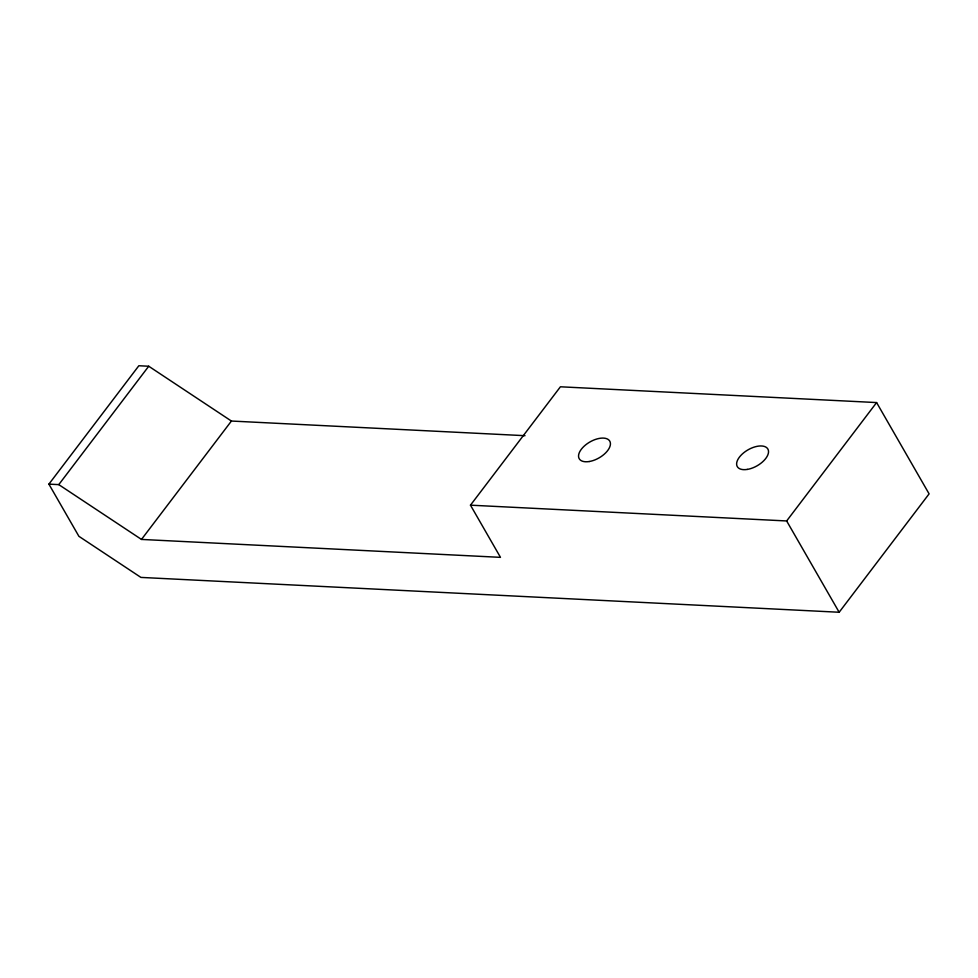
<?xml version="1.0" encoding="UTF-8"?>
<svg xmlns="http://www.w3.org/2000/svg" width="978" height="978" viewBox="0 0 978 978"><rect width="100%" height="100%" fill="white"/><g stroke="black" fill="none" stroke-linecap="round" stroke-linejoin="round"><path stroke-width="1.47" d="M48.9 484.134L58.778 484.623L141.48 539.428L500.479 557.35L470.479 505.174L560.418 386.787L876.606 402.569L929.1 493.866L839.161 612.252L140.918 577.411L78.9 536.311L48.9 484.134L138.839 365.748L148.729 366.237L231.419 421.041L525.003 435.687M58.778 484.623L148.729 366.237M141.48 539.428L231.419 421.041M470.479 505.174L786.654 520.956L876.606 402.569M786.654 520.956L839.161 612.252M747.302 469.416A17.628 9.181 -29.9 0 0 768.256 449.904A17.628 9.181 -29.9 0 0 742.18 454.11A17.628 9.181 -29.9 0 0 747.302 469.416M589.208 461.53A17.628 9.181 -29.9 0 0 610.162 442.019A17.628 9.181 -29.9 0 0 584.098 446.225A17.628 9.181 -29.9 0 0 589.208 461.53"/></g></svg>
